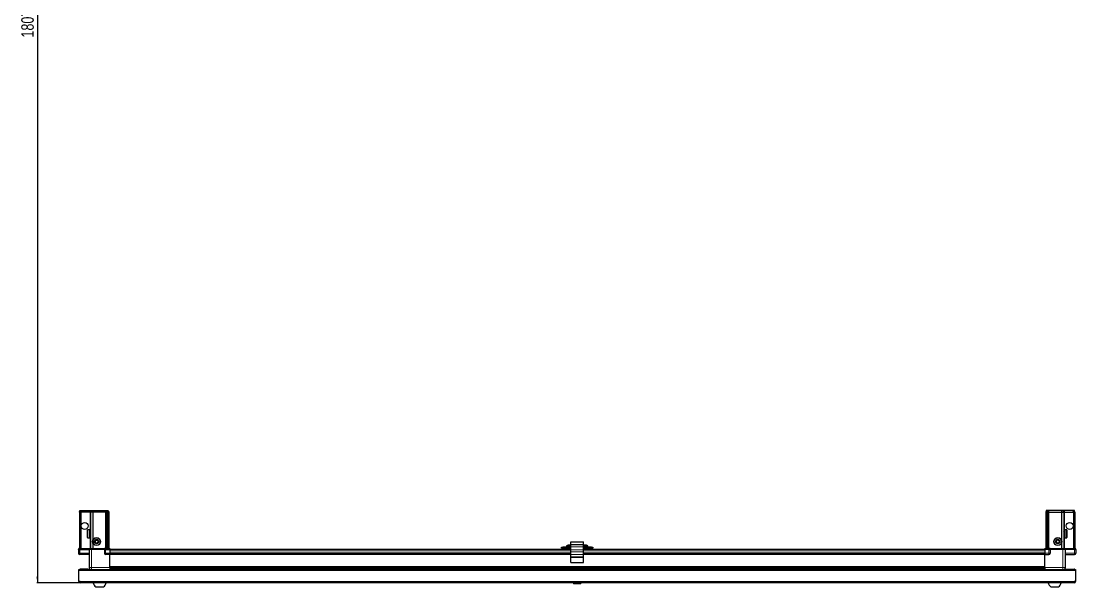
# Model space of a CAD drawing. Header units: millimetres. Extents: x 1132 to 6867, y -973 to 2018.
# Drawn here: x 1220 to 2912, y -973 to -67 of the extents above; entities that cross this region are included whole.
import ezdxf

# ---------------------------------------------------------------- set-up
doc = ezdxf.new("R2010")
doc.units = ezdxf.units.MM
doc.layers.add('FORMAT', color=7, linetype='Continuous')
doc.styles.add('SLDTEXTSTYLE0', font='TXT', dxfattribs={"width": 0.75})
doc.dimstyles.new('SLDDIMSTYLE0', dxfattribs={"dimtxt": 20, "dimasz": 10, "dimexe": 0, "dimexo": 0.0625, "dimgap": 5, "dimtad": 2, "dimdec": 1, "dimrnd": 1e-09, "dimzin": 12, "dimdsep": 46, "dimtxsty": 'SLDTEXTSTYLE0', "dimsah": 1, "dimcen": 0.09, "dimadec": 0, "dimazin": 3, "dimtfac": 1, "dimtofl": 0, "dimtmove": 0, "dimatfit": 3, "dimfxl": 0, "dimfrac": 2, "dimtolj": 1, "dimtzin": 12, "dimarcsym": 0})

# ---------------------------------------------------------------- blocks, each defined once
blk = doc.blocks.new('_D_9')
at = {"layer": 'FORMAT'}
for p, q in [((2106.7, 840.1), (1245.5, 840.1)), ((1246.5, 840.1), (1246.5, -966.9)), ((1315.1, -966.9), (1245.5, -966.9))]:
    blk.add_line(p, q, dxfattribs=at)
for points in [[(1246.5, 840.1), (1244.9, 830.1), (1248, 830.1)], [(1246.5, -966.9), (1248, -956.9), (1244.9, -956.9)]]:
    blk.add_solid(points, dxfattribs=at)
at = {"layer": 'FORMAT', "insert": (1220.7, -93), "char_height": 20, "attachment_point": 1, "rotation": 90, "style": 'SLDTEXTSTYLE0'}
blk.add_mtext('1807', dxfattribs=at)

msp = doc.modelspace()

# ---------------------------------------------------------------- linework, layer by layer
at = {"color": 7, "linetype": 'Continuous', "lineweight": 25}
for p, q in [((1313.99, -853.9), (1314.79, -850.9)), ((1316.49, -853.9), (1313.99, -853.9)), ((1313.99, -853.9), (1313.99, -912.2)), ((1314.79, -850.9), (1316.64, -850.9)), ((1316.49, -853.9), (1316.64, -850.9)), ((1330.99, -853.9), (1316.49, -853.9)), ((1316.49, -853.9), (1316.49, -912.2)), ((1316.64, -850.9), (1330.99, -850.9)), ((1330.99, -850.9), (1332.79, -850.9)), ((1331.99, -853.9), (1330.99, -853.9)), ((1331.99, -853.9), (1332.79, -850.9)), ((1335.49, -853.9), (1331.99, -853.9)), ((1331.99, -853.9), (1331.99, -912.2)), ((1332.79, -850.9), (1335.82, -850.9)), ((1335.82, -850.9), (1335.49, -853.9)), ((1355.99, -853.9), (1335.49, -853.9)), ((1335.49, -853.9), (1335.49, -898.4)), ((1335.82, -850.9), (1355.99, -850.9)), ((1355.99, -850.9), (1357.79, -850.9)), ((1356.99, -853.9), (1355.99, -853.9)), ((1357.79, -850.9), (1356.99, -853.9)), ((1357.99, -853.9), (1356.99, -853.9)), ((1356.99, -853.9), (1356.99, -912.2)), ((1357.79, -850.9), (1358.53, -850.9)), ((1358.53, -850.9), (1357.99, -853.9)), ((1359.49, -853.9), (1357.99, -853.9)), ((1357.99, -853.9), (1357.99, -912.2)), ((1358.53, -850.9), (1359.03, -850.9)), ((1359.03, -850.9), (1359.49, -853.9)), ((1359.03, -850.9), (1360.18, -850.9)), ((1360.99, -853.9), (1359.49, -853.9)), ((1359.49, -853.9), (1359.49, -912.2)), ((1360.18, -850.9), (1360.99, -853.9)), ((1360.99, -853.9), (1360.99, -912.2)), ((2864.79, -850.9), (2863.99, -853.9)), ((2863.99, -853.9), (2865.49, -853.9)), ((2863.99, -853.9), (2863.99, -912.2)), ((2865.94, -850.9), (2864.79, -850.9)), ((2865.94, -850.9), (2865.49, -853.9)), ((2865.49, -853.9), (2866.99, -853.9)), ((2865.49, -853.9), (2865.49, -912.2)), ((2866.44, -850.9), (2865.94, -850.9)), ((2866.44, -850.9), (2866.99, -853.9)), ((2867.18, -850.9), (2866.44, -850.9)), ((2866.99, -853.9), (2866.99, -912.2)), ((2866.99, -853.9), (2867.99, -853.9)), ((2867.18, -850.9), (2867.99, -853.9)), ((2868.99, -850.9), (2867.18, -850.9)), ((2867.99, -853.9), (2867.99, -912.2)), ((2867.99, -853.9), (2868.99, -853.9)), ((2889.16, -850.9), (2868.99, -850.9)), ((2868.99, -853.9), (2889.49, -853.9)), ((2889.16, -850.9), (2889.49, -853.9)), ((2892.18, -850.9), (2889.16, -850.9)), ((2889.49, -853.9), (2889.49, -898.4)), ((2889.49, -853.9), (2892.99, -853.9)), ((2892.99, -853.9), (2892.18, -850.9)), ((2893.99, -850.9), (2892.18, -850.9)), ((2892.99, -853.9), (2892.99, -912.2)), ((2892.99, -853.9), (2893.99, -853.9)), ((2908.33, -850.9), (2893.99, -850.9)), ((2893.99, -853.9), (2908.49, -853.9)), ((2908.49, -853.9), (2908.33, -850.9)), ((2910.18, -850.9), (2908.33, -850.9)), ((2908.49, -853.9), (2908.49, -912.2)), ((2908.49, -853.9), (2910.99, -853.9)), ((2910.99, -853.9), (2910.18, -850.9)), ((2910.99, -853.9), (2910.99, -912.2)), ((1326.79, -894.1), (1326.79, -882.7)), ((1329.99, -881.9), (1327.59, -881.9)), ((1327.59, -894.9), (1329.99, -894.9)), ((1329.99, -881.9), (1329.99, -881.9)), ((1329.99, -881.9), (1330.49, -881.9)), ((1329.99, -882.09), (1330.49, -882.09)), ((1329.99, -882.09), (1329.99, -882.31)), ((1329.99, -882.31), (1330.49, -882.31)), ((1329.99, -882.89), (1330.49, -882.89)), ((1329.99, -882.89), (1329.99, -883.31)), ((1329.99, -883.31), (1330.49, -883.31)), ((1329.99, -884.22), (1330.49, -884.22)), ((1329.99, -884.22), (1329.99, -884.81)), ((1329.99, -884.81), (1330.49, -884.81)), ((1329.99, -885.96), (1330.49, -885.96)), ((1329.99, -885.96), (1329.99, -886.66)), ((1329.99, -886.66), (1330.49, -886.66)), ((1329.99, -887.94), (1330.49, -887.94)), ((1329.99, -887.94), (1329.99, -888.68)), ((1329.99, -888.09), (1330.49, -888.09)), ((1329.99, -888.59), (1330.49, -888.59)), ((1329.99, -888.68), (1330.49, -888.68)), ((1329.99, -889.97), (1330.49, -889.97)), ((1329.99, -889.97), (1329.99, -890.68)), ((1329.99, -890.68), (1330.49, -890.68)), ((1329.99, -891.84), (1330.49, -891.84)), ((1329.99, -891.84), (1329.99, -892.45)), ((1329.99, -892.45), (1330.49, -892.45)), ((1329.99, -893.38), (1330.49, -893.38)), ((1329.99, -893.38), (1329.99, -893.82)), ((1329.99, -893.82), (1330.49, -893.82)), ((1329.99, -894.42), (1330.49, -894.42)), ((1329.99, -894.42), (1329.99, -894.66)), ((1329.99, -894.66), (1330.49, -894.66)), ((1329.99, -894.88), (1330.49, -894.88)), ((1329.99, -894.88), (1329.99, -894.9)), ((1329.99, -894.89), (1330.49, -894.89)), ((1330.49, -882.09), (1330.49, -881.9)), ((1330.49, -882.31), (1330.49, -882.09)), ((1330.49, -882.89), (1330.49, -882.31)), ((1330.49, -883.31), (1330.49, -882.89)), ((1330.49, -884.22), (1330.49, -883.31)), ((1330.59, -884), (1330.49, -884)), ((1330.49, -884.81), (1330.49, -884.22)), ((1330.49, -885.96), (1330.49, -884.81)), ((1330.49, -886.66), (1330.49, -885.96)), ((1330.49, -887.94), (1330.49, -886.66)), ((1330.49, -888.09), (1330.49, -887.94)), ((1330.49, -888.68), (1330.49, -888.59)), ((1330.49, -889.97), (1330.49, -888.68)), ((1330.49, -890.68), (1330.49, -889.97)), ((1330.49, -891.84), (1330.49, -890.68)), ((1330.49, -892.45), (1330.49, -891.84)), ((1330.49, -893.38), (1330.49, -892.45)), ((1330.49, -892.8), (1330.59, -892.8)), ((1330.49, -893.82), (1330.49, -893.38)), ((1330.49, -894.42), (1330.49, -893.82)), ((1330.49, -894.66), (1330.49, -894.42)), ((1330.49, -894.88), (1330.49, -894.66)), ((1330.49, -894.89), (1330.49, -894.88)), ((1330.59, -892.8), (1330.59, -884)), ((1331.47, -885.09), (1330.99, -884.4)), ((1330.99, -892.4), (1330.99, -884.4)), ((1330.99, -892.4), (1331.47, -891.71)), ((1331.96, -884.4), (1331.47, -885.09)), ((1331.47, -891.71), (1331.47, -885.09)), ((1331.47, -891.71), (1331.96, -892.4)), ((1331.99, -884.4), (1331.96, -884.4)), ((1331.96, -892.4), (1331.96, -884.4)), ((1331.96, -892.4), (1331.99, -892.4)), ((2893.02, -884.4), (2892.99, -884.4)), ((2892.99, -892.4), (2893.02, -892.4)), ((2893.5, -885.09), (2893.02, -884.4)), ((2893.02, -884.4), (2893.02, -892.4)), ((2893.02, -892.4), (2893.5, -891.71)), ((2893.99, -884.4), (2893.5, -885.09)), ((2893.5, -885.09), (2893.5, -891.71)), ((2893.5, -891.71), (2893.99, -892.4)), ((2893.99, -884.4), (2893.99, -892.4)), ((2894.49, -884), (2894.39, -884)), ((2894.39, -884), (2894.39, -892.8)), ((2894.39, -892.8), (2894.49, -892.8)), ((2897.39, -881.9), (2894.49, -881.9)), ((2894.99, -881.9), (2894.49, -881.9)), ((2894.49, -881.9), (2894.49, -881.95)), ((2894.49, -881.95), (2894.49, -882.23)), ((2894.99, -881.95), (2894.49, -881.95)), ((2894.99, -882.23), (2894.49, -882.23)), ((2894.49, -882.23), (2894.49, -882.5)), ((2894.99, -882.5), (2894.49, -882.5)), ((2894.49, -882.5), (2894.49, -883.17)), ((2894.99, -883.17), (2894.49, -883.17)), ((2894.49, -883.17), (2894.49, -883.64)), ((2894.49, -883.64), (2894.49, -884.62)), ((2894.99, -883.64), (2894.49, -883.64)), ((2894.99, -884.62), (2894.49, -884.62)), ((2894.49, -884.62), (2894.49, -885.24)), ((2894.49, -885.24), (2894.49, -886.44)), ((2894.99, -885.24), (2894.49, -885.24)), ((2894.99, -886.44), (2894.49, -886.44)), ((2894.49, -886.44), (2894.49, -887.07)), ((2894.99, -887.07), (2894.49, -887.07)), ((2894.49, -887.15), (2894.49, -888.45)), ((2894.99, -887.15), (2894.49, -887.15)), ((2894.99, -888.45), (2894.49, -888.45)), ((2894.99, -888.93), (2894.49, -888.93)), ((2894.49, -888.93), (2894.49, -889.18)), ((2894.49, -889.18), (2894.49, -890.45)), ((2894.99, -889.18), (2894.49, -889.18)), ((2894.99, -890.45), (2894.49, -890.45)), ((2894.49, -890.45), (2894.49, -891.14)), ((2894.49, -891.14), (2894.49, -892.26)), ((2894.99, -891.14), (2894.49, -891.14)), ((2894.99, -892.26), (2894.49, -892.26)), ((2894.49, -892.26), (2894.49, -892.83)), ((2894.49, -892.83), (2894.49, -893.69)), ((2894.99, -892.83), (2894.49, -892.83)), ((2894.99, -893.69), (2894.49, -893.69)), ((2894.49, -893.69), (2894.49, -894.08)), ((2894.49, -894.08), (2894.49, -894.6)), ((2894.99, -894.08), (2894.49, -894.08)), ((2894.99, -894.6), (2894.49, -894.6)), ((2894.49, -894.6), (2894.49, -894.78)), ((2894.49, -894.78), (2894.49, -894.9)), ((2894.99, -894.78), (2894.49, -894.78)), ((2894.49, -894.9), (2897.39, -894.9)), ((2894.99, -881.95), (2894.99, -881.9)), ((2894.99, -882.5), (2894.99, -882.23)), ((2894.99, -883.64), (2894.99, -883.17)), ((2894.99, -885.24), (2894.99, -884.62)), ((2894.99, -887.15), (2894.99, -886.44)), ((2894.99, -889.18), (2894.99, -888.45)), ((2894.99, -891.14), (2894.99, -890.45)), ((2894.99, -892.83), (2894.99, -892.26)), ((2894.99, -894.08), (2894.99, -893.69)), ((2894.99, -894.78), (2894.99, -894.6)), ((2898.19, -882.7), (2898.19, -894.1)), ((1312.99, -912.2), (1312.49, -913.06)), ((1312.49, -913.4), (1312.49, -913.06)), ((1312.49, -913.4), (1314.49, -913.4)), ((1312.49, -913.4), (1312.49, -919.4)), ((1314.49, -912.2), (1312.99, -912.2)), ((1314.49, -912.2), (1329.29, -912.2)), ((1329.29, -913.4), (1314.49, -913.4)), ((1314.49, -913.4), (1329.29, -913.4)), ((1329.29, -912.2), (1329.49, -912.2)), ((1329.49, -913.4), (1329.29, -913.4)), ((1329.49, -913.4), (1329.49, -912.2)), ((1329.49, -912.2), (1333.49, -912.2)), ((1333.49, -913.4), (1329.49, -913.4)), ((1329.49, -913.4), (1329.49, -942.4)), ((1333.49, -912.2), (1353.79, -912.2)), ((1353.79, -913.4), (1333.49, -913.4)), ((1335.49, -903.4), (1335.49, -912.2)), ((1353.79, -912.2), (1353.99, -912.2)), ((1353.99, -913.4), (1353.79, -913.4)), ((1353.99, -913.4), (1353.99, -912.2)), ((1354.67, -912.2), (1353.99, -912.2)), ((1353.99, -913.4), (1355.99, -913.4)), ((1353.99, -913.4), (1353.99, -919.4)), ((1354.67, -912.2), (1362.49, -912.2)), ((1362.49, -913.06), (1355.99, -913.06)), ((1362.49, -913.4), (1355.99, -913.4)), ((1355.99, -913.4), (1362.49, -913.4)), ((1362.49, -912.2), (1362.49, -913.06)), ((1362.49, -913.06), (1362.49, -913.06)), ((1362.49, -913.4), (1362.49, -913.06)), ((1362.49, -913.4), (1362.49, -913.4)), ((1362.49, -913.4), (1362.49, -919.4)), ((2102.49, -913.55), (1362.49, -913.55)), ((2087.49, -911.55), (2087.49, -910.05)), ((2087.49, -910.05), (2089.49, -910.05)), ((2089.49, -911.55), (2087.49, -911.55)), ((2089.49, -910.05), (2089.49, -911.55)), ((2100.74, -910.05), (2089.49, -910.05)), ((2100.74, -911.55), (2089.49, -911.55)), ((2095.24, -908.14), (2095.24, -910.05)), ((2097.49, -911.55), (2097.49, -913.55)), ((2100.74, -911.55), (2100.74, -910.05)), ((2100.74, -910.05), (2102.49, -910.05)), ((2102.49, -911.55), (2100.74, -911.55)), ((2101.16, -906.56), (2101.16, -906.56)), ((2102.49, -901.55), (2122.49, -901.55)), ((2102.49, -905.55), (2102.49, -901.55)), ((2102.49, -905.55), (2122.49, -905.55)), ((2102.49, -909.53), (2102.49, -905.55)), ((2102.49, -913.86), (2102.49, -909.53)), ((2122.49, -905.55), (2122.49, -901.55)), ((2122.49, -909.53), (2122.49, -905.55)), ((2122.49, -913.86), (2122.49, -909.53)), ((2122.49, -910.05), (2124.24, -910.05)), ((2124.24, -911.55), (2122.49, -911.55)), ((2862.49, -913.55), (2122.49, -913.55)), ((2124.24, -910.05), (2124.24, -911.55)), ((2135.49, -910.05), (2124.24, -910.05)), ((2135.49, -911.55), (2124.24, -911.55)), ((2126.16, -906.56), (2126.16, -906.56)), ((2127.49, -913.55), (2127.49, -911.55)), ((2129.74, -910.05), (2129.74, -908.14)), ((2135.49, -911.55), (2135.49, -910.05)), ((2135.49, -910.05), (2137.49, -910.05)), ((2137.49, -911.55), (2135.49, -911.55)), ((2137.49, -910.05), (2137.49, -911.55)), ((2862.49, -912.2), (2870.31, -912.2)), ((2862.49, -913.06), (2862.49, -912.2)), ((2868.99, -913.06), (2862.49, -913.06)), ((2862.49, -913.4), (2862.49, -913.06)), ((2868.99, -913.4), (2862.49, -913.4)), ((2862.49, -913.4), (2862.49, -919.4)), ((2868.99, -913.4), (2870.99, -913.4)), ((2870.99, -913.4), (2868.99, -913.4)), ((2870.99, -912.2), (2870.31, -912.2)), ((2870.99, -913.4), (2870.99, -912.2)), ((2870.99, -912.2), (2871.19, -912.2)), ((2871.19, -913.4), (2870.99, -913.4)), ((2870.99, -913.4), (2870.99, -919.4)), ((2871.19, -912.2), (2891.49, -912.2)), ((2891.49, -913.4), (2871.19, -913.4)), ((2889.49, -903.4), (2889.49, -912.2)), ((2891.49, -912.2), (2895.49, -912.2)), ((2895.49, -913.4), (2891.49, -913.4)), ((2895.49, -913.4), (2895.49, -912.2)), ((2895.49, -912.2), (2895.69, -912.2)), ((2895.69, -913.4), (2895.49, -913.4)), ((2895.49, -913.4), (2895.49, -942.4)), ((2895.69, -912.2), (2910.49, -912.2)), ((2910.49, -913.4), (2895.69, -913.4)), ((2911.99, -912.2), (2910.49, -912.2)), ((2910.49, -913.4), (2912.49, -913.4)), ((2912.49, -913.06), (2911.99, -912.2)), ((2912.49, -913.06), (2911.99, -912.2)), ((2912.49, -913.4), (2912.49, -913.06)), ((2912.49, -913.4), (2912.49, -913.06)), ((2912.49, -913.4), (2912.49, -913.4)), ((2912.49, -913.4), (2912.49, -919.4)), ((1329.49, -921.4), (1314.49, -921.4)), ((1362.49, -921.4), (1355.99, -921.4)), ((1362.49, -919.4), (1362.49, -921.4)), ((2102.49, -920.75), (1362.49, -920.75)), ((1362.49, -942.4), (1362.49, -921.4)), ((2102.49, -917.08), (2102.49, -913.86)), ((2102.49, -921.41), (2102.49, -917.08)), ((2102.49, -925.18), (2102.49, -921.41)), ((2102.49, -926.62), (2102.49, -925.18)), ((2102.49, -934.35), (2102.49, -926.62)), ((2122.49, -917.08), (2122.49, -913.86)), ((2122.49, -921.41), (2122.49, -917.08)), ((2862.49, -920.75), (2122.49, -920.75)), ((2122.49, -925.18), (2122.49, -921.41)), ((2122.49, -926.62), (2122.49, -925.18)), ((2122.49, -934.35), (2122.49, -926.62)), ((2862.49, -919.4), (2862.49, -921.4)), ((2862.49, -921.4), (2868.99, -921.4)), ((2862.49, -942.4), (2862.49, -921.4)), ((2895.49, -921.4), (2910.49, -921.4)), ((1312.99, -947.5), (1312.99, -945.4)), ((1312.99, -945.4), (2911.99, -945.4)), ((1312.99, -964.8), (1312.99, -947.5)), ((1327.99, -945.3), (1315.09, -945.3)), ((1327.99, -945.3), (1327.99, -945.4)), ((1362.49, -943.42), (2862.49, -943.42)), ((1362.49, -943.46), (2862.49, -943.46)), ((1386.37, -945.25), (1362.49, -945.25)), ((1380.99, -945.4), (1380.99, -945.25)), ((1381.03, -945.4), (1381.03, -945.25)), ((1381.3, -945.4), (1381.3, -945.25)), ((1381.56, -945.4), (1381.56, -945.25)), ((1382.21, -945.4), (1382.21, -945.25)), ((1382.67, -945.4), (1382.67, -945.25)), ((1383.64, -945.4), (1383.64, -945.25)), ((1384.26, -945.4), (1384.26, -945.25)), ((1385.45, -945.4), (1385.45, -945.25)), ((1386.11, -945.4), (1386.11, -945.25)), ((1386.16, -945.4), (1386.16, -945.25)), ((1387.45, -945.25), (1386.37, -945.25)), ((1388.19, -945.25), (1387.45, -945.25)), ((1387.45, -945.4), (1387.45, -945.25)), ((1387.45, -945.25), (1387.45, -945.25)), ((1387.47, -945.4), (1387.47, -945.25)), ((1387.96, -945.4), (1387.96, -945.25)), ((1388.19, -945.4), (1388.19, -945.25)), ((1388.61, -945.25), (1388.19, -945.25)), ((1388.19, -945.25), (1388.19, -945.25)), ((2836.37, -945.25), (1388.61, -945.25)), ((1389.46, -945.4), (1389.46, -945.25)), ((1390.15, -945.4), (1390.15, -945.25)), ((1391.28, -945.4), (1391.28, -945.25)), ((1391.86, -945.4), (1391.86, -945.25)), ((1392.73, -945.4), (1392.73, -945.25)), ((1393.13, -945.4), (1393.13, -945.25)), ((1393.66, -945.4), (1393.66, -945.25)), ((1393.85, -945.4), (1393.85, -945.25)), ((1393.99, -945.4), (1393.99, -945.25)), ((2102.49, -934.35), (2122.49, -934.35)), ((2830.99, -945.4), (2830.99, -945.25)), ((2831.16, -945.4), (2831.16, -945.25)), ((2831.37, -945.4), (2831.37, -945.25)), ((2831.93, -945.4), (2831.93, -945.25)), ((2832.35, -945.4), (2832.35, -945.25)), ((2833.25, -945.4), (2833.25, -945.25)), ((2833.83, -945.4), (2833.83, -945.25)), ((2834.98, -945.4), (2834.98, -945.25)), ((2835.67, -945.4), (2835.67, -945.25)), ((2836.95, -945.25), (2836.37, -945.25)), ((2836.95, -945.4), (2836.95, -945.25)), ((2836.96, -945.25), (2836.95, -945.25)), ((2837.69, -945.25), (2836.96, -945.25)), ((2837.13, -945.4), (2837.13, -945.25)), ((2837.63, -945.4), (2837.63, -945.25)), ((2837.69, -945.4), (2837.69, -945.25)), ((2838.61, -945.25), (2837.69, -945.25)), ((2837.69, -945.25), (2837.69, -945.25)), ((2862.49, -945.25), (2838.61, -945.25)), ((2838.98, -945.4), (2838.98, -945.25)), ((2839.69, -945.4), (2839.69, -945.25)), ((2840.86, -945.4), (2840.86, -945.25)), ((2841.47, -945.4), (2841.47, -945.25)), ((2842.41, -945.4), (2842.41, -945.25)), ((2842.86, -945.4), (2842.86, -945.25)), ((2843.48, -945.4), (2843.48, -945.25)), ((2843.73, -945.4), (2843.73, -945.25)), ((2843.97, -945.4), (2843.97, -945.25)), ((2843.99, -945.4), (2843.99, -945.25)), ((2896.99, -945.3), (2909.89, -945.3)), ((2896.99, -945.3), (2896.99, -945.4)), ((2911.99, -945.4), (2911.99, -947.5)), ((2911.99, -947.5), (2911.99, -964.8)), ((1315.09, -964.8), (1312.99, -964.8)), ((1315.09, -964.8), (1315.09, -966.9)), ((2909.89, -966.9), (1315.09, -966.9)), ((1340.49, -973.5), (1352.49, -973.5)), ((2107.69, -966.9), (2106.7, -967.88)), ((2106.7, -967.88), (2106.7, -968.4)), ((2118.27, -967.88), (2106.7, -967.88)), ((2118.27, -968.4), (2106.7, -968.4)), ((2118.27, -967.88), (2117.29, -966.9)), ((2118.27, -968.4), (2118.27, -967.88)), ((2872.49, -973.5), (2884.49, -973.5)), ((2911.99, -964.8), (2909.89, -964.8)), ((2909.89, -966.9), (2909.89, -964.8))]:
    msp.add_line(p, q, dxfattribs=at)
at = {"color": 8, "linetype": 'Continuous', "lineweight": 18}
for p, q in [((1330.99, -853.9), (1330.99, -850.9)), ((1330.99, -853.9), (1330.99, -884.4)), ((1355.99, -850.9), (1355.99, -853.9)), ((1355.99, -853.9), (1355.99, -912.2)), ((2868.99, -850.9), (2868.99, -853.9)), ((2868.99, -853.9), (2868.99, -912.2)), ((2893.99, -853.9), (2893.99, -850.9)), ((2893.99, -853.9), (2893.99, -884.4)), ((1327.59, -894.9), (1327.59, -881.9)), ((1330.99, -892.4), (1330.99, -912.2)), ((2893.99, -892.4), (2893.99, -912.2)), ((2897.39, -881.9), (2897.39, -894.9)), ((1314.49, -913.4), (1314.49, -912.2)), ((1314.49, -913.4), (1314.49, -919.4)), ((1329.29, -913.4), (1329.29, -912.2)), ((1333.49, -913.4), (1333.49, -912.2)), ((1333.49, -913.4), (1333.49, -942.4)), ((1353.79, -913.4), (1353.79, -912.2)), ((1355.99, -913.4), (1355.99, -913.06)), ((1355.99, -913.4), (1355.99, -919.4)), ((1362.49, -913.4), (1362.49, -913.06)), ((2095.24, -908.14), (2099.99, -908.14)), ((2095.43, -907.77), (2099.99, -907.77)), ((2099.99, -907.77), (2102.49, -907.77)), ((2099.99, -908.14), (2102.49, -908.14)), ((2102.49, -909.53), (2122.49, -909.53)), ((2122.49, -907.77), (2124.99, -907.77)), ((2122.49, -908.14), (2124.99, -908.14)), ((2124.99, -907.77), (2129.54, -907.77)), ((2124.99, -908.14), (2129.74, -908.14)), ((2868.99, -913.4), (2868.99, -913.06)), ((2868.99, -913.4), (2868.99, -919.4)), ((2871.19, -912.2), (2871.19, -913.4)), ((2891.49, -913.4), (2891.49, -912.2)), ((2891.49, -913.4), (2891.49, -942.4)), ((2895.69, -912.2), (2895.69, -913.4)), ((2910.49, -913.4), (2910.49, -912.2)), ((2910.49, -913.4), (2910.49, -919.4)), ((1312.49, -919.4), (1314.49, -919.4)), ((1314.49, -919.4), (1329.49, -919.4)), ((1314.49, -921.4), (1314.49, -919.4)), ((1353.99, -919.4), (1355.99, -919.4)), ((1355.99, -919.4), (1362.49, -919.4)), ((1355.99, -919.4), (1355.99, -921.4)), ((2102.49, -915.55), (1362.49, -915.55)), ((2102.49, -918.75), (1362.49, -918.75)), ((2102.49, -921.4), (1362.49, -921.4)), ((2102.49, -913.86), (2122.49, -913.86)), ((2102.49, -917.08), (2122.49, -917.08)), ((2102.49, -921.41), (2122.49, -921.41)), ((2102.49, -925.18), (2122.49, -925.18)), ((2102.49, -926.62), (2122.49, -926.62)), ((2862.49, -915.55), (2122.49, -915.55)), ((2862.49, -918.75), (2122.49, -918.75)), ((2862.49, -921.4), (2122.49, -921.4)), ((2868.99, -919.4), (2862.49, -919.4)), ((2870.99, -919.4), (2868.99, -919.4)), ((2868.99, -919.4), (2868.99, -921.4)), ((2910.49, -919.4), (2895.49, -919.4)), ((2912.49, -919.4), (2910.49, -919.4)), ((2910.49, -921.4), (2910.49, -919.4)), ((2911.99, -947.5), (1312.99, -947.5)), ((1315.09, -945.4), (1315.09, -945.3)), ((1333.49, -942.4), (1362.49, -942.4)), ((1362.49, -940.8), (2862.49, -940.8)), ((2862.49, -942.21), (1362.49, -942.21)), ((1362.49, -944.66), (2862.49, -944.66)), ((2891.49, -942.4), (2862.49, -942.4)), ((2909.89, -945.4), (2909.89, -945.3)), ((2909.89, -964.8), (1315.09, -964.8))]:
    msp.add_line(p, q, dxfattribs=at)
at = {"color": 7, "linetype": 'Continuous', "lineweight": 25, "flags": 128}
for points in [[(2102.49, -906.75), (2102.48, -906.75), (2102.17, -906.65)], [(2122.84, -906.64), (2122.52, -906.74), (2122.49, -906.75)], [(1315.09, -945.3), (1314.68, -945.34), (1314.45, -945.4)], [(2910.53, -945.4), (2910.3, -945.34), (2909.89, -945.3)]]:
    msp.add_lwpolyline(points, dxfattribs=at)
at = {"color": 7, "linetype": 'Continuous', "lineweight": 25}
for centre, radius in [((1322.49, -875.9), 5.5), ((2902.49, -875.9), 5.5), ((1341.49, -900.9), 6.5), ((2883.49, -900.9), 6.5), ((1341.49, -900.9), 3.46), ((2883.49, -900.9), 3.46)]:
    msp.add_circle(centre, radius, dxfattribs=at)
at = {"color": 8, "linetype": 'Continuous', "lineweight": 18}
for centre in [(1341.49, -900.9), (2883.49, -900.9)]:
    msp.add_circle(centre, 5.7, dxfattribs=at)
at = {"color": 7, "linetype": 'Continuous', "lineweight": 25}
for centre, radius, start, end in [((1327.59, -882.7), 0.8, 90, 180), ((1327.59, -894.1), 0.8, 180, 270), ((1330.99, -884), 0.4, 180, 270), ((1330.99, -892.8), 0.4, 90, 180), ((2893.99, -884), 0.4, 270, 0), ((2893.99, -892.8), 0.4, 360, 90), ((2897.39, -882.7), 0.8, 360, 90), ((2897.39, -894.1), 0.8, 270, 0), ((1341.49, -900.9), 2.5, 147.37605, 207.37605), ((1341.49, -900.9), 2.5, 207.37605, 267.37605), ((1341.49, -900.9), 2.5, 87.37605, 147.37605), ((1341.49, -900.9), 2.5, 267.37605, 327.37605), ((1341.49, -900.9), 2.5, 27.37605, 87.37605), ((1341.49, -900.9), 2.5, 327.37605, 27.37605), ((2095.69, -908.14), 0.45, 124.71791, 180), ((2099.99, -914.35), 8, 105.59831, 124.71791), ((2124.99, -914.35), 8, 55.28209, 74.20809), ((2129.29, -908.14), 0.45, 0, 55.28209), ((2883.49, -900.9), 2.5, 134.67671, 194.67671), ((2883.49, -900.9), 2.5, 194.67671, 254.67671), ((2883.49, -900.9), 2.5, 74.67671, 134.67671), ((2883.49, -900.9), 2.5, 254.67671, 314.67671), ((2883.49, -900.9), 2.5, 14.67671, 74.67671), ((2883.49, -900.9), 2.5, 314.67671, 14.67671), ((1314.49, -919.4), 2, 180, 270), ((1355.99, -919.4), 2, 180, 270), ((2868.99, -919.4), 2, 270, 0), ((2910.49, -919.4), 2, 270, 0), ((1315.09, -964.8), 2.1, 180, 270), ((1315.09, -964.8), 0.6, 180, 270), ((1347.51, -963.87), 11.91, 194.70035, 233.8734), ((1345.46, -963.87), 11.91, 306.1266, 345.29965), ((2879.51, -963.87), 11.91, 194.70035, 233.8734), ((2877.46, -963.87), 11.91, 306.1266, 345.29965), ((2909.89, -964.8), 2.1, 270, 360), ((2909.89, -964.8), 0.6, 270, 360)]:
    msp.add_arc(centre, radius, start, end, dxfattribs=at)
for centre, start_param, end_param in [((1355.99, -909.6), 2.4188584, 3.1415927), ((2868.99, -909.6), 3.1415927, 3.8643269)]:
    msp.add_ellipse(centre, major_axis=(0, 3.46), ratio=0.5773503, start_param=start_param, end_param=end_param, dxfattribs=at)
for points, knots in [([(1338.6, -900.77), (1338.88, -900.33), (1339.4, -899.52), (1339.92, -898.71), (1340.16, -898.33)], [0, 0, 0, 0, 0.5346859, 1, 1, 1, 1]), ([(1339.93, -903.33), (1339.87, -903.22), (1339.6, -902.69), (1339.14, -901.8), (1338.76, -901.07), (1338.6, -900.77)], [0, 0, 0, 0, 0.13312467, 0.63709944, 1, 1, 1, 1]), ([(1342.82, -903.46), (1342.3, -903.44), (1341.34, -903.39), (1340.38, -903.35), (1339.93, -903.33)], [0, 0, 0, 0, 0.5346859, 1, 1, 1, 1]), ([(1340.16, -898.33), (1340.68, -898.36), (1341.64, -898.4), (1342.6, -898.45), (1343.04, -898.47)], [0, 0, 0, 0, 0.53468586, 1, 1, 1, 1]), ([(1344.37, -901.03), (1344.09, -901.46), (1343.57, -902.28), (1343.06, -903.09), (1342.82, -903.46)], [0, 0, 0, 0, 0.5346859, 1, 1, 1, 1]), ([(1343.04, -898.47), (1343.2, -898.77), (1343.58, -899.5), (1344.04, -900.39), (1344.31, -900.92), (1344.37, -901.03)], [0, 0, 0, 0, 0.3629006, 0.8668753, 1, 1, 1, 1]), ([(2102.24, -906.67), (2102.24, -906.67), (2102.24, -906.67), (2102.21, -906.66), (2102.09, -906.63), (2101.83, -906.56), (2101.52, -906.51), (2101.29, -906.48), (2101.15, -906.5), (2101.16, -906.56), (2101.17, -906.63), (2101.16, -906.66), (2101.14, -906.67), (2101.12, -906.67), (2101.11, -906.67), (2101.08, -906.67), (2101.03, -906.66), (2100.82, -906.61), (2100.56, -906.54), (2100.2, -906.49), (2099.88, -906.49), (2099.5, -906.52), (2099.2, -906.59), (2098.97, -906.66), (2098.9, -906.67), (2098.88, -906.67), (2098.86, -906.67), (2098.84, -906.67), (2098.82, -906.66), (2098.8, -906.62), (2098.83, -906.54), (2098.79, -906.49), (2098.59, -906.49), (2098.29, -906.54), (2098, -906.6), (2097.8, -906.65), (2097.75, -906.67), (2097.75, -906.67)], [0, 0, 0, 0, 0.0028392, 0.0068323, 0.0178959, 0.0673466, 0.1262697, 0.1635381, 0.201111, 0.28293, 0.3109228, 0.3249617, 0.3307219, 0.3335843, 0.3364739, 0.3389857, 0.3437038, 0.3589427, 0.4317291, 0.4788261, 0.5135617, 0.5573693, 0.6405693, 0.6613161, 0.6651121, 0.6689448, 0.6715022, 0.6740537, 0.6785011, 0.6922047, 0.7560162, 0.8203204, 0.8585349, 0.9111231, 0.9690933, 0.9981781, 1, 1, 1, 1]), ([(2127.24, -906.67), (2127.24, -906.67), (2127.24, -906.67), (2127.21, -906.66), (2127.09, -906.63), (2126.83, -906.56), (2126.52, -906.51), (2126.29, -906.48), (2126.15, -906.5), (2126.16, -906.56), (2126.17, -906.63), (2126.16, -906.66), (2126.14, -906.67), (2126.12, -906.67), (2126.11, -906.67), (2126.08, -906.67), (2126.03, -906.66), (2125.82, -906.61), (2125.56, -906.54), (2125.2, -906.49), (2124.88, -906.49), (2124.5, -906.52), (2124.2, -906.59), (2123.97, -906.66), (2123.9, -906.67), (2123.88, -906.67), (2123.86, -906.67), (2123.84, -906.67), (2123.82, -906.66), (2123.8, -906.62), (2123.83, -906.54), (2123.79, -906.49), (2123.59, -906.49), (2123.29, -906.54), (2123, -906.6), (2122.8, -906.65), (2122.75, -906.67), (2122.75, -906.67)], [0, 0, 0, 0, 0.0028392, 0.0068323, 0.0178959, 0.0673466, 0.1262697, 0.1635381, 0.201111, 0.28293, 0.3109228, 0.3249617, 0.3307219, 0.3335843, 0.3364739, 0.3389857, 0.3437038, 0.3589427, 0.4317291, 0.4788261, 0.5135617, 0.5573693, 0.6405693, 0.6613161, 0.6651121, 0.6689448, 0.6715022, 0.6740537, 0.6785011, 0.6922047, 0.7560162, 0.8203204, 0.8585349, 0.9111231, 0.9690933, 0.9981781, 1, 1, 1, 1]), ([(2880.7, -900.14), (2881.07, -899.77), (2881.76, -899.09), (2882.44, -898.42), (2882.76, -898.11)], [0, 0, 0, 0, 0.5346859, 1, 1, 1, 1]), ([(2881.44, -902.93), (2881.35, -902.59), (2881.14, -901.8), (2880.89, -900.84), (2880.74, -900.26), (2880.7, -900.14)], [0, 0, 0, 0, 0.3629006, 0.8668753, 1, 1, 1, 1]), ([(2884.22, -903.69), (2883.72, -903.55), (2882.79, -903.3), (2881.87, -903.05), (2881.44, -902.93)], [0, 0, 0, 0, 0.53468586, 1, 1, 1, 1]), ([(2882.76, -898.11), (2883.25, -898.24), (2884.18, -898.5), (2885.11, -898.75), (2885.54, -898.87)], [0, 0, 0, 0, 0.5346859, 1, 1, 1, 1]), ([(2886.27, -901.66), (2885.91, -902.02), (2885.22, -902.7), (2884.54, -903.38), (2884.22, -903.69)], [0, 0, 0, 0, 0.5346859, 1, 1, 1, 1]), ([(2885.54, -898.87), (2885.57, -898.99), (2885.72, -899.57), (2885.98, -900.53), (2886.19, -901.33), (2886.27, -901.66)], [0, 0, 0, 0, 0.1331247, 0.6370994, 1, 1, 1, 1]), ([(1329.49, -942.4), (1329.54, -942.84), (1329.61, -943.51), (1330.04, -944.33), (1330.5, -944.88), (1330.9, -945.25), (1331.16, -945.38), (1331.21, -945.4)], [0, 0, 0, 0, 0.3630185, 0.5584377, 0.7580039, 0.9575702, 1, 1, 1, 1]), ([(1362.49, -942.4), (1362.49, -942.79), (1362.49, -943.58), (1362.49, -944.6), (1362.49, -945.23), (1362.49, -945.39), (1362.49, -945.4)], [0, 0, 0, 0, 0.3255201, 0.6510403, 0.9765604, 1, 1, 1, 1]), ([(2862.49, -942.4), (2862.49, -942.79), (2862.49, -943.58), (2862.49, -944.6), (2862.49, -945.23), (2862.49, -945.39), (2862.49, -945.4)], [0, 0, 0, 0, 0.32552014, 0.65104028, 0.97656042, 1, 1, 1, 1]), ([(2895.49, -942.4), (2895.44, -942.84), (2895.37, -943.51), (2894.93, -944.33), (2894.48, -944.88), (2894.07, -945.25), (2893.81, -945.38), (2893.77, -945.4)], [0, 0, 0, 0, 0.3630185, 0.5584377, 0.7580039, 0.9575702, 1, 1, 1, 1])]:
    msp.add_open_spline(points, degree=3, knots=knots, dxfattribs=at)
at = {"color": 8, "linetype": 'Continuous', "lineweight": 18}
for points in [[(1329.49, -942.4), (1329.55, -942.4), (1329.67, -942.4), (1330.59, -942.4), (1331.92, -942.4), (1332.96, -942.4), (1333.49, -942.4)], [(2895.49, -942.4), (2895.43, -942.4), (2895.31, -942.4), (2894.38, -942.4), (2893.06, -942.4), (2892.01, -942.4), (2891.49, -942.4)]]:
    msp.add_open_spline(points, degree=3, dxfattribs=at)
for points, knots in [([(1333.49, -942.4), (1333.49, -942.84), (1333.49, -943.51), (1333.49, -944.33), (1333.49, -944.88), (1333.49, -945.25), (1333.49, -945.38), (1333.49, -945.4)], [0, 0, 0, 0, 0.3630185, 0.5584377, 0.7580039, 0.9575702, 1, 1, 1, 1]), ([(2891.49, -942.4), (2891.49, -942.84), (2891.49, -943.51), (2891.49, -944.33), (2891.49, -944.88), (2891.49, -945.25), (2891.49, -945.38), (2891.49, -945.4)], [0, 0, 0, 0, 0.36301846, 0.55843766, 0.75800394, 0.95757021, 1, 1, 1, 1])]:
    msp.add_open_spline(points, degree=3, knots=knots, dxfattribs=at)

# ---------------------------------------------------------------- dimensions: what is measured, and where the dimension line sits
at = {"layer": 'FORMAT'}
dim = msp.add_linear_dim(base=(1246.49, -966.9), p1=(2106.7, 840.1), p2=(1315.09, -966.9), angle=90, dimstyle='SLDDIMSTYLE0', dxfattribs=at)
dim.commit()
dim.dimension.update_dxf_attribs({"geometry": '_D_9', "text_midpoint": (1246.49, -63.4), "dimtype": 160})

doc.saveas('drawing.dxf')
